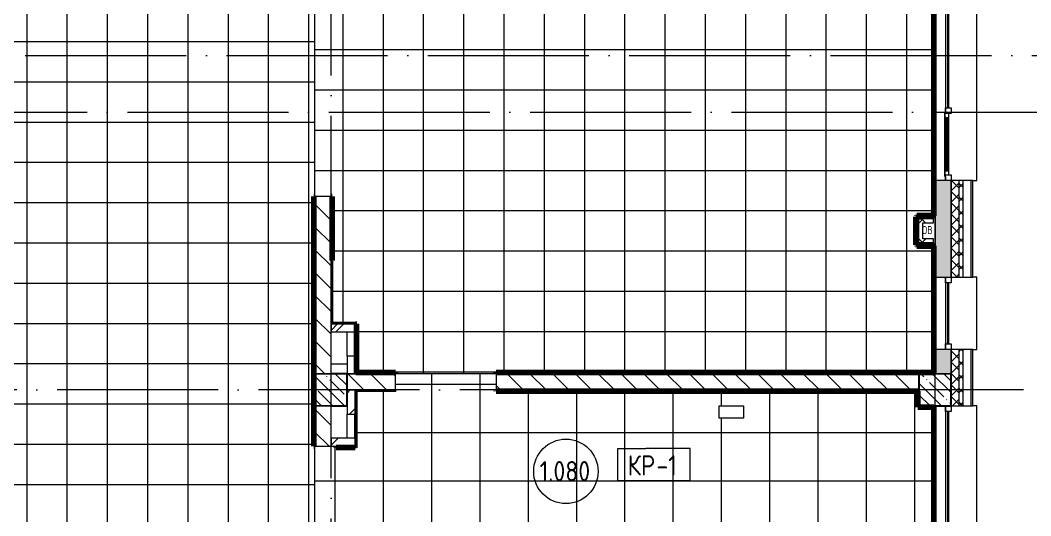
# Model space of a CAD drawing. Header units: millimetres. Extents: x -4370 to 196781, y -4577 to 61202.
# Drawn here: x 141390 to 153939, y 45961 to 52115 of the extents above; entities that cross this region are included whole.
import ezdxf

# ---------------------------------------------------------------- set-up
doc = ezdxf.new("R2010")
doc.units = ezdxf.units.MM
doc.linetypes.add('ADSK_Линия сетки', pattern=[2500, 2000, -250, 0, -250])
for name, color, linetype, lineweight in [('A-____-NOTE-TEXT', 131, 'Continuous', 9), ('A-AREA-____-IDEN', 2, 'Continuous', 20), ('A-FLOR-____-IDEN', 11, 'Continuous', 20), ('A-FLOR-____-OTLN', 192, 'Continuous', 9), ('A-FLOR-____-PATT', 8, 'Continuous', 9), ('A-GENM-____-MCUT', 13, 'Continuous', 9), ('A-GENM-____-OTLN', 13, 'Continuous', 9), ('A-GLAZ-____-MCUT', 151, 'Continuous', 9), ('A-GLAZ-____-OTLN', 151, 'Continuous', 9), ('A-WALL-____-MCUT', 113, 'Continuous', 9), ('A-WALL-____-PATT', 111, 'Continuous', 9), ('A-WALL-FNSH-MCUT', 113, 'Continuous', 9), ('I-WALL-____-OTLN', 2, 'Continuous', 9), ('S-COLS-____-MCUT', 52, 'Continuous', 9), ('S-COLS-____-OTLN', 52, 'Continuous', 9), ('S-GRID-____-OTLN', 1, 'Continuous', 9)]:
    doc.layers.add(name, color=color, linetype=linetype, lineweight=lineweight)
doc.styles.add('GOST Common_1', font='GOST_Common.ttf', dxfattribs={"width": 0.9, "height": 250})
doc.styles.add('ISOCPEUR', font='isocpeur.ttf', dxfattribs={"width": 0.8, "height": 100})
pattern_1 = [(135, (0, 0), (-141.42136, -141.42136), [])]
pattern_2 = [(45, (0, 0), (-224.5064, 224.5064), []), (45, (79.38, 0), (0, 449.0128), []), (45, (-79.38, 0), (0, 449.0128), [])]
pattern_3 = [(45, (0, 0), (-141.42136, 141.42136), []), (135, (0, 0), (-141.42136, -141.42136), [])]
pattern_4 = [(135, (0, 0), (-142.5612, -142.5612), []), (135, (142.56, 0), (-142.5612, -142.5612), [252.016, -50.403, 3.353, -47.05])]

# ---------------------------------------------------------------- blocks, each defined once
blk = doc.blocks.new('Окно_СКБ_1Ст1 - 120_Окно_СКБ_1Ст_1700_ОК19Л-29018914-О_АИ_ПП_0_000_Целиком')
at = {"layer": 'A-GLAZ-____-MCUT', "color": 90}
for p, q in [((-850, -195), (-850, -125)), ((-850, -125), (-780, -125)), ((-780, -125), (-780, -195)), ((780, -195), (780, -125)), ((780, -125), (850, -125)), ((850, -125), (850, -195)), ((-780, -195), (-850, -195)), ((850, -195), (780, -195))]:
    blk.add_line(p, q, dxfattribs=at)
at = {"layer": 'A-GLAZ-____-MCUT', "color": 10, "lineweight": 5}
for p, q in [((780, -155), (-780, -155)), ((780, -165), (-780, -165))]:
    blk.add_line(p, q, dxfattribs=at)
at = {"layer": 'A-GLAZ-____-OTLN', "color": 10, "lineweight": 5}
blk.add_line((-850, -195), (850, -195), dxfattribs=at)
blk = doc.blocks.new('WNW_Отлив1 - Отлив_металлический 2-28595994-О_АИ_ПП_0_000_Целиком')
at = {"layer": 'A-GLAZ-____-OTLN', "color": 10, "lineweight": 5}
for p, q in [((850, 320), (-850, 320)), ((-850, 320), (-850, 270)), ((850, 270), (850, 320))]:
    blk.add_line(p, q, dxfattribs=at)
blk = doc.blocks.new('Окно_СКБ_1Ст1 - 120_Окно_СКБ_1Ст_900_ОК4_EI30-35456439-О_АИ_ПП_0_000_Целиком')
at = {"layer": 'A-GLAZ-____-MCUT', "color": 90}
for p, q in [((-450, -195), (-450, -125)), ((-450, -125), (-380, -125)), ((-380, -125), (-380, -195)), ((380, -195), (380, -125)), ((380, -125), (450, -125)), ((450, -125), (450, -195)), ((-380, -195), (-450, -195)), ((450, -195), (380, -195))]:
    blk.add_line(p, q, dxfattribs=at)
at = {"layer": 'A-GLAZ-____-MCUT', "color": 10, "lineweight": 5}
for p, q in [((380, -155), (-380, -155)), ((380, -165), (-380, -165))]:
    blk.add_line(p, q, dxfattribs=at)
at = {"layer": 'A-GLAZ-____-OTLN', "color": 10, "lineweight": 5}
blk.add_line((-450, -195), (450, -195), dxfattribs=at)
blk = doc.blocks.new('WNW_Отлив1 - Отлив_металлический 2-28596055-О_АИ_ПП_0_000_Целиком')
at = {"layer": 'A-GLAZ-____-OTLN', "color": 10, "lineweight": 5}
for p, q in [((450, 320), (-450, 320)), ((-450, 320), (-450, 270)), ((450, 270), (450, 320))]:
    blk.add_line(p, q, dxfattribs=at)
blk = doc.blocks.new('Окно_СКБ_2Ст1 - Окно_СКБ_2Ст 3300_ОК2-29018964-О_АИ_ПП_0_000_Целиком')
at = {"layer": 'A-GLAZ-____-MCUT', "color": 90}
for p, q in [((-1650, -195), (-1650, -125)), ((-1650, -125), (-1580, -125)), ((-1580, -125), (-1580, -195)), ((750, -195), (750, -125)), ((750, -125), (820, -125)), ((820, -125), (820, -195)), ((1580, -195), (1580, -125)), ((1580, -125), (1650, -125)), ((1650, -125), (1650, -195)), ((-1580, -195), (-1650, -195)), ((820, -195), (750, -195)), ((820, -195), (800, -195)), ((800, -195), (800, -205)), ((800, -205), (1600, -205)), ((1600, -205), (800, -205)), ((1580, -155), (820, -155)), ((820, -155), (820, -195)), ((870, -205), (870, -155)), ((1530, -205), (1530, -155)), ((1580, -195), (1580, -155)), ((1650, -195), (1580, -195)), ((1600, -195), (1580, -195)), ((1600, -205), (1600, -195))]:
    blk.add_line(p, q, dxfattribs=at)
at = {"layer": 'A-GLAZ-____-MCUT', "color": 10, "lineweight": 5}
for p, q in [((750, -155), (-1580, -155)), ((750, -165), (-1580, -165)), ((870, -175), (1530, -175)), ((1530, -185), (870, -185))]:
    blk.add_line(p, q, dxfattribs=at)
at = {"layer": 'A-GLAZ-____-OTLN', "color": 10, "lineweight": 5}
for p, q in [((-1650, -195), (800, -195)), ((1600, -195), (1650, -195))]:
    blk.add_line(p, q, dxfattribs=at)
blk = doc.blocks.new('WNW_Отлив1 - Отлив_металлический 2-28598290-О_АИ_ПП_0_000_Целиком')
at = {"layer": 'A-GLAZ-____-OTLN', "color": 10, "lineweight": 5}
for p, q in [((1650, 320), (-1650, 320)), ((-1650, 320), (-1650, 270)), ((1650, 270), (1650, 320))]:
    blk.add_line(p, q, dxfattribs=at)
blk = doc.blocks.new('ASML_АР_Отделка Люка - ВО Отделка люков_Грунтовка 0_Шпатлевка 0_Окраска 0_0-42467640-О_АИ_ПП_0_000_Целиком')
at = {"layer": 'A-GENM-____-MCUT', "color": 130, "lineweight": 25}
for p, q in [((150, 3), (-150, 3)), ((-150, 3), (-150, 0)), ((150, 0), (150, 3)), ((-150, 0), (150, 0))]:
    blk.add_line(p, q, dxfattribs=at)
blk = doc.blocks.new('0083_СОШ675_АР_R22_rvt-1-О_АИ_ПП_0_000_Целиком')
at = {"layer": 'A-WALL-____-PATT', "lineweight": 5}
h = blk.add_hatch(dxfattribs=at)
h.set_pattern_fill('FP_1', color=10, style=0, pattern_type=2)
h.set_pattern_definition([(135, (0, 0), (-84.85281, -84.85281), []), (225, (0, 0), (84.85281, -84.85281), [])])
h.paths.add_polyline_path([(153050, -275), (153100, -275), (153100, 625), (153050, 625), (153050, -175)])
h.paths.add_polyline_path([(153100, 2325), (153100, 3025), (153050, 3025), (153050, 2325)])
h.paths.add_polyline_path([(153050, 3925), (153100, 3925), (153100, 5125), (153050, 5125), (153050, 3978)])
h.paths.add_polyline_path([(153100, 8425), (153100, 9625), (153050, 9625), (153050, 8425)])
h.paths.add_polyline_path([(153050, 11325), (153100, 11325), (153100, 12025), (153050, 12025)])
h.paths.add_polyline_path([(153100, 12925), (153100, 14125), (153050, 14125), (153050, 12925)])
h.paths.add_polyline_path([(153050, 17425), (153100, 17425), (153100, 18625), (153050, 18625), (153050, 17839)])
h.paths.add_polyline_path([(153100, 20325), (153100, 21025), (153050, 21025), (153050, 20325)])
h.paths.add_polyline_path([(153100, 21925), (153100, 23125), (153050, 23125), (153050, 21925)])
h.paths.add_polyline_path([(153100, 26425), (153100, 27625), (153050, 27625), (153050, 26425)])
h.paths.add_polyline_path([(153100, 28525), (153100, 29225), (153050, 29225), (153050, 28525)])
h.paths.add_polyline_path([(153050, 30925), (153100, 30925), (153100, 32125), (153050, 32125), (153050, 31699)])
h.paths.add_polyline_path([(153100, 35425), (153100, 36625), (153050, 36625), (153050, 35425)])
h.paths.add_polyline_path([(153050, 39925), (153100, 39925), (153100, 41125), (153050, 41125), (153050, 40939)])
h.paths.add_polyline_path([(153100, 42025), (153100, 42725), (153050, 42725), (153050, 42025)])
h.paths.add_polyline_path([(153050, 44425), (153100, 44425), (153100, 45625), (153050, 45625), (153050, 45560)])
h.paths.add_polyline_path([(153100, 47325), (153100, 48025), (153050, 48025), (153050, 47325)])
h.paths.add_polyline_path([(153050, 48925), (153100, 48925), (153100, 50125), (153050, 50125), (153050, 49025)])
h.paths.add_polyline_path([(153050, 53425), (153100, 53425), (153100, 54625), (153050, 54625), (153050, 53645)])
h.paths.add_polyline_path([(153100, 57925), (153100, 59075), (153050, 59075), (153050, 57925)])
h = blk.add_hatch(dxfattribs=at)
h.set_pattern_fill('FP_6', color=10, style=0, pattern_type=2)
h.set_pattern_definition([(45, (0, 0), (-70.71068, 70.71068), []), (135, (0, 0), (-70.71068, -70.71068), [])])
h.paths.add_polyline_path([(152950, -175), (153050, -175), (153050, 625), (152950, 625), (152950, -65)])
h.paths.add_polyline_path([(153050, 2325), (153050, 3025), (152950, 3025), (152950, 2325)])
h.paths.add_polyline_path([(152950, 3925), (153050, 3925), (153050, 5125), (152950, 5125), (152950, 3978)])
h.paths.add_polyline_path([(153050, 8425), (153050, 9625), (152950, 9625), (152950, 8425)])
h.paths.add_polyline_path([(153050, 11325), (153050, 12025), (152950, 12025), (152950, 11325)])
h.paths.add_polyline_path([(152950, 12925), (153050, 12925), (153050, 14125), (152950, 14125), (152950, 13218)])
h.paths.add_polyline_path([(152950, 17425), (153050, 17425), (153050, 18625), (152950, 18625), (152950, 17825)])
h.paths.add_polyline_path([(152950, 20325), (153050, 20325), (153050, 21025), (152950, 21025)])
h.paths.add_polyline_path([(152950, 21925), (153050, 21925), (153050, 23125), (152950, 23125), (152950, 22325)])
h.paths.add_polyline_path([(152950, 26425), (153050, 26425), (153050, 27625), (152950, 27625), (152950, 26825)])
h.paths.add_polyline_path([(152950, 28525), (153050, 28525), (153050, 29225), (152950, 29225)])
h.paths.add_polyline_path([(153050, 30925), (153050, 32125), (152950, 32125), (152950, 30925)])
h.paths.add_polyline_path([(153050, 35425), (153050, 36625), (152950, 36625), (152950, 35425)])
h.paths.add_polyline_path([(153050, 39925), (153050, 41125), (152950, 41125), (152950, 39925)])
h.paths.add_polyline_path([(152950, 42025), (153050, 42025), (153050, 42725), (152950, 42725), (152950, 42094)])
h.paths.add_polyline_path([(153050, 44425), (153050, 45625), (152950, 45625), (152950, 44425)])
h.paths.add_polyline_path([(153050, 47325), (153050, 48025), (152950, 48025), (152950, 47325)])
h.paths.add_polyline_path([(152950, 48925), (153050, 48925), (153050, 50125), (152950, 50125), (152950, 49025)])
h.paths.add_polyline_path([(153050, 53425), (153050, 54625), (152950, 54625), (152950, 53425)])
h.paths.add_polyline_path([(152950, 57925), (153050, 57925), (153050, 58975), (152950, 58975), (152950, 58265)])
h = blk.add_hatch(dxfattribs=at)
h.set_pattern_fill('FP_5', color=10, style=0, pattern_type=2)
h.set_pattern_definition([(50, (0, 0), (364.36793, -31.8783), [38.1, -419.1]), (355, (0, 0), (-70.48585, 382.1133), [30.48, -335.28]), (100.451, (30.36, -2.66), (293.885, 350.2334), [32.38, -356.18]), (46.184, (0, 101.6), (542.1585, -84.0858), [57.15, -628.65]), (96.636, (45.2, 94.6), (474.8049, 494.8554), [48.57, -534.27]), (351.184, (0, 101.6), (474.8102, 494.85), [45.72, -502.92]), (21, (50.8, 76.2), (303.22847, -204.53046), [38.1, -419.1]), (326, (50.8, 76.2), (123.6039, 368.37604), [30.48, -335.28]), (71.451, (76.07, 59.16), (426.8341, 163.8427), [32.38, -356.18]), (37.5, (0, 0), (6.17665, 169.11015), [16.764, -314.452, 16.764, -323.596, -336.55]), (37.5, (0, 0), (6.17665, 169.11015), [-671.576, 16.764, -319.786]), (7.5, (0, 0), (133.63888, 200.3615), [16.764, -177.292, 16.764, -306.832, -128.27]), (7.5, (0, 0), (133.63888, 200.3615), [-517.652, 16.764, -111.506]), (327.5, (-113.28, 0), (271.18182, -11.45836), [16.764, -110.236, 16.764, -379.476, -525.78]), (327.5, (-113.28, 0), (271.18182, -11.45836), [-523.24, 16.764, -509.016]), (317.5, (-164.08, 0), (296.2585, 50.85285), [16.764, -148.336, 16.764, -246.38, -373.38]), (317.5, (-164.08, 0), (296.2585, 50.85285), [-428.244, 16.764, -356.616])])
h.paths.add_polyline_path([(152886, -175), (152950, -175), (152950, 625), (152750, 625), (152750, -175)])
h.paths.add_polyline_path([(152950, 2325), (152950, 3025), (152750, 3025), (152750, 2325)])
h.paths.add_polyline_path([(152750, 4325), (152950, 4325), (152950, 5125), (152750, 5125), (152750, 4556)])
h.paths.add_polyline_path([(152886, 8825), (152950, 8825), (152950, 9625), (152750, 9625), (152750, 8825)])
h.paths.add_polyline_path([(152950, 11325), (152950, 12025), (152750, 12025), (152750, 11325)])
h.paths.add_polyline_path([(152950, 13325), (152950, 14125), (152750, 14125), (152750, 13325), (152886, 13325)])
h.paths.add_polyline_path([(152886, 17825), (152950, 17825), (152950, 18625), (152750, 18625), (152750, 17825)])
h.paths.add_polyline_path([(152750, 20325), (152950, 20325), (152950, 21025), (152750, 21025)])
h.paths.add_polyline_path([(152886, 22325), (152950, 22325), (152950, 23125), (152750, 23125), (152750, 22325)])
h.paths.add_polyline_path([(152886, 26825), (152950, 26825), (152950, 27625), (152750, 27625), (152750, 26825)])
h.paths.add_polyline_path([(152950, 28525), (152950, 29225), (152750, 29225), (152750, 28525)])
h.paths.add_polyline_path([(152750, 31325), (152950, 31325), (152950, 32125), (152750, 32125), (152750, 31699)])
h.paths.add_polyline_path([(152750, 35425), (152950, 35425), (152950, 35825), (152750, 35825), (152750, 35742)])
h.paths.add_polyline_path([(152750, 36225), (152950, 36225), (152950, 36625), (152750, 36625), (152750, 36319)])
h.paths.add_polyline_path([(152750, 39925), (152950, 39925), (152950, 40725), (152750, 40725), (152750, 40325)])
h.paths.add_polyline_path([(152886, 42025), (152950, 42025), (152950, 42725), (152750, 42725), (152750, 42025)])
h.paths.add_polyline_path([(152950, 44425), (152950, 45625), (152750, 45625), (152750, 44425), (152886, 44425)])
h.paths.add_polyline_path([(152750, 47725), (152950, 47725), (152950, 48025), (152750, 48025), (152750, 47870)])
h.paths.add_polyline_path([(152750, 48925), (152950, 48925), (152950, 50125), (152750, 50125), (152750, 49025)])
h.paths.add_polyline_path([(152950, 53825), (152950, 54625), (152750, 54625), (152750, 53825), (152886, 53825)])
h.paths.add_polyline_path([(152750, 57925), (152950, 57925), (152950, 58575), (152750, 58575), (152750, 58265)])
h = blk.add_hatch(dxfattribs=at)
h.set_pattern_fill('FP_4', color=10, style=0, pattern_type=2)
h.set_pattern_definition(pattern_1)
h.paths.add_polyline_path([(145050, 45400), (145250, 45400), (145250, 45575), (145050, 45575), (145050, 45560)])
h.paths.add_polyline_path([(145250, 46825), (145250, 47325), (145050, 47325), (145050, 46825)])
h.paths.add_polyline_path([(145250, 47725), (145250, 49925), (145050, 49925), (145050, 47725)])
h.paths.add_polyline_path([(145250, 52425), (145250, 53425), (145050, 53425), (145050, 52425)])
h = blk.add_hatch(dxfattribs=at)
h.set_pattern_fill('FP_56', color=252, style=0, pattern_type=2)
h.set_pattern_definition(pattern_3)
h.paths.add_polyline_path([(152600, 49400), (152600, 49650), (152550, 49650), (152550, 49400), (152576, 49400)])
h = blk.add_hatch(dxfattribs=at)
h.set_pattern_fill('FP_56', color=252, style=0, pattern_type=2)
h.set_pattern_definition(pattern_3)
h.paths.add_polyline_path([(152730, 49600), (152730, 49650), (152600, 49650), (152600, 49600)])
h = blk.add_hatch(dxfattribs=at)
h.set_pattern_fill('FP_56', color=252, style=0, pattern_type=2)
h.set_pattern_definition(pattern_3)
h.paths.add_polyline_path([(152576, 49350), (152730, 49350), (152730, 49400), (152550, 49400), (152550, 49350)])
h = blk.add_hatch(dxfattribs=at)
h.set_pattern_fill('FP_8', color=10, style=0, pattern_type=2)
h.set_pattern_definition(pattern_2)
h.paths.add_polyline_path([(145450, 48245), (145450, 48345), (145250, 48345), (145250, 48245)])
h = blk.add_hatch(dxfattribs=at)
h.set_pattern_fill('FP_8', color=10, style=0, pattern_type=2)
h.set_pattern_definition(pattern_2)
h.paths.add_polyline_path([(145550, 47725), (145550, 47945), (145450, 47945), (145450, 47725)])
h.paths.add_polyline_path([(145550, 48245), (145550, 48345), (145450, 48345), (145450, 48245), (145547, 48245)])
h = blk.add_hatch(dxfattribs=at)
h.set_pattern_fill('FP_4', color=10, style=0, pattern_type=2)
h.set_pattern_definition(pattern_1)
h.paths.add_polyline_path([(152550, 47525), (152550, 47725), (147300, 47725), (147300, 47525), (152265, 47525)])
h.paths.add_polyline_path([(146050, 47525), (146050, 47725), (145450, 47725), (145450, 47525)])
h = blk.add_hatch(dxfattribs=at)
h.set_pattern_fill('FP_8', color=10, style=0, pattern_type=2)
h.set_pattern_definition(pattern_2)
h.paths.add_polyline_path([(145547, 47225), (145550, 47225), (145550, 47525), (145450, 47525), (145450, 47225)])
h = blk.add_hatch(dxfattribs=at)
h.set_pattern_fill('FP_8', color=10, style=0, pattern_type=2)
h.set_pattern_definition(pattern_2)
h.paths.add_polyline_path([(145547, 46825), (145550, 46825), (145550, 46925), (145250, 46925), (145250, 46825), (145435, 46825)])
at = {"layer": 'S-COLS-____-OTLN', "lineweight": 5}
h = blk.add_hatch(dxfattribs=at)
h.set_pattern_fill('FP_3', color=256, style=0, pattern_type=2)
h.set_pattern_definition(pattern_4)
h.paths.add_polyline_path([(145050, 47325), (145450, 47325), (145450, 47725), (145050, 47725)])
h = blk.add_hatch(dxfattribs=at)
h.set_pattern_fill('FP_3', color=256, style=0, pattern_type=2)
h.set_pattern_definition(pattern_4)
h.paths.add_polyline_path([(152576, 47325), (152950, 47325), (152950, 47725), (152550, 47725), (152550, 47325)])
at = {"layer": 'A-FLOR-____-OTLN', "color": 90}
blk.add_line((145450, 47845), (145250, 47845), dxfattribs=at)
at = {"layer": 'A-WALL-____-MCUT', "color": 50, "lineweight": 13}
for p, q in [((152750, 50125), (152750, 48925)), ((152950, 50125), (152750, 50125)), ((152950, 48925), (152950, 50125)), ((152950, 50125), (152950, 48925)), ((153100, 50125), (153050, 50125)), ((153050, 48925), (153050, 50125)), ((153100, 48925), (153100, 50125)), ((145250, 49925), (145050, 49925)), ((145050, 49925), (145050, 47725)), ((145250, 47725), (145250, 49925)), ((152550, 49400), (152550, 49650)), ((152550, 49650), (152600, 49650)), ((152730, 49650), (152600, 49650)), ((152600, 49400), (152600, 49600)), ((152600, 49600), (152730, 49600)), ((152730, 49600), (152730, 49650)), ((152550, 49350), (152550, 49400)), ((152730, 49350), (152550, 49350)), ((152730, 49400), (152600, 49400)), ((152730, 49350), (152730, 49400)), ((152750, 48925), (152950, 48925)), ((153050, 48925), (153100, 48925)), ((145450, 48345), (145250, 48345)), ((145250, 48345), (145250, 48245)), ((145550, 48345), (145450, 48345)), ((145550, 48245), (145550, 48345)), ((145250, 48245), (145450, 48245)), ((145450, 48245), (145547, 48245)), ((145450, 47945), (145450, 47725)), ((145547, 47945), (145450, 47945)), ((145550, 47725), (145550, 47945)), ((152750, 48025), (152750, 47725)), ((152950, 48025), (152750, 48025)), ((152950, 47725), (152950, 48025)), ((152950, 48025), (152950, 47725)), ((153100, 48025), (153050, 48025)), ((153050, 47325), (153050, 48025)), ((153100, 47325), (153100, 48025)), ((146050, 47725), (145450, 47725)), ((145450, 47725), (145450, 47525)), ((145450, 47725), (145550, 47725)), ((146050, 47525), (146050, 47725)), ((152550, 47725), (147300, 47725)), ((147300, 47725), (147300, 47525)), ((152550, 47525), (152550, 47725)), ((145450, 47525), (146050, 47525)), ((145450, 47525), (145450, 47225)), ((145550, 47525), (145450, 47525)), ((145550, 47225), (145550, 47525)), ((147300, 47525), (152550, 47525)), ((145050, 47325), (145050, 46825)), ((145250, 46825), (145250, 47325)), ((153050, 47325), (153100, 47325)), ((145450, 47225), (145547, 47225)), ((145050, 46825), (145250, 46825)), ((145547, 46925), (145250, 46925)), ((145250, 46925), (145250, 46825)), ((145250, 46825), (145550, 46825)), ((145550, 46825), (145550, 46925))]:
    blk.add_line(p, q, dxfattribs=at)
at = {"layer": 'A-WALL-____-MCUT', "color": 90}
for p, q in [((153050, 50125), (152950, 50125)), ((153200, 50125), (153100, 50125)), ((152950, 48925), (153050, 48925)), ((153100, 48925), (153200, 48925)), ((153050, 48025), (152950, 48025)), ((153200, 48025), (153100, 48025)), ((152950, 47725), (152950, 47325)), ((152950, 47325), (153050, 47325)), ((153100, 47325), (153200, 47325))]:
    blk.add_line(p, q, dxfattribs=at)
at = {"layer": 'A-WALL-____-MCUT', "color": 10, "lineweight": 5}
for p, q in [((153200, 48925), (153200, 50125)), ((152537, 49400), (152537, 49663)), ((152537, 49663), (152550, 49663)), ((152550, 49663), (152600, 49663)), ((152730, 49663), (152600, 49663)), ((152537, 49350), (152537, 49400)), ((152537, 49338), (152537, 49350)), ((152730, 49338), (152537, 49338)), ((153200, 47325), (153200, 48025)), ((145050, 47725), (145250, 47725)), ((152750, 47725), (152950, 47725)), ((145250, 47325), (145050, 47325))]:
    blk.add_line(p, q, dxfattribs=at)
at = {"layer": 'A-WALL-FNSH-MCUT', "color": 90}
for p, q in [((153220, 50125), (153200, 50125)), ((153220, 48925), (153220, 50125)), ((152525, 49675), (152525, 49400)), ((152537, 49675), (152525, 49675)), ((152550, 49675), (152537, 49675)), ((152600, 49675), (152550, 49675)), ((152730, 49675), (152600, 49675)), ((152730, 49663), (152730, 49675)), ((152730, 49650), (152730, 49663)), ((152525, 49400), (152525, 49350)), ((152525, 49350), (152525, 49338)), ((152525, 49338), (152525, 49325)), ((152525, 49325), (152730, 49325)), ((152730, 49338), (152730, 49350)), ((152730, 49325), (152730, 49338)), ((153200, 48925), (153220, 48925)), ((153220, 48025), (153200, 48025)), ((153220, 47325), (153220, 48025)), ((153200, 47325), (153220, 47325))]:
    blk.add_line(p, q, dxfattribs=at)
at = {"layer": 'I-WALL-____-OTLN', "color": 90}
for p, q in [((152750, 50125), (152750, 53425)), ((152750, 48025), (152750, 48925)), ((145450, 47945), (145450, 48245)), ((152750, 45625), (152750, 47325)), ((145450, 46925), (145450, 47225))]:
    blk.add_line(p, q, dxfattribs=at)
at = {"layer": 'S-COLS-____-MCUT', "color": 130, "lineweight": 25}
for p, q in [((145050, 47725), (145050, 47325)), ((145450, 47725), (145250, 47725)), ((145450, 47325), (145450, 47725)), ((152750, 47725), (152550, 47725)), ((152550, 47725), (152550, 47325)), ((152950, 47325), (152950, 47725)), ((145250, 47325), (145450, 47325)), ((152550, 47325), (152950, 47325))]:
    blk.add_line(p, q, dxfattribs=at)
at = {"layer": 'S-COLS-____-OTLN', "color": 90}
for p, q in [((145250, 47725), (145050, 47725)), ((152950, 47725), (152750, 47725)), ((145050, 47325), (145250, 47325))]:
    blk.add_line(p, q, dxfattribs=at)
at = {"layer": 'A-GENM-____-OTLN', "color": 90, "lineweight": 9, "rotation": 270}
for p in [(145547, 48095), (145547, 47075)]:
    blk.add_blockref('ASML_АР_Отделка Люка - ВО Отделка люков_Грунтовка 0_Шпатлевка 0_Окраска 0_0-42467640-О_АИ_ПП_0_000_Целиком', p, dxfattribs=at)
at = {"layer": 'A-GLAZ-____-OTLN', "color": 90, "lineweight": 9, "rotation": 269.9999999999999}
for name, p in [('Окно_СКБ_2Ст1 - Окно_СКБ_2Ст 3300_ОК2-29018964-О_АИ_ПП_0_000_Целиком', (153075, 51775)), ('WNW_Отлив1 - Отлив_металлический 2-28598290-О_АИ_ПП_0_000_Целиком', (152950, 51775)), ('Окно_СКБ_1Ст1 - 120_Окно_СКБ_1Ст_900_ОК4_EI30-35456439-О_АИ_ПП_0_000_Целиком', (153075, 48475)), ('WNW_Отлив1 - Отлив_металлический 2-28596055-О_АИ_ПП_0_000_Целиком', (152950, 48475)), ('Окно_СКБ_1Ст1 - 120_Окно_СКБ_1Ст_1700_ОК19Л-29018914-О_АИ_ПП_0_000_Целиком', (153075, 46475)), ('WNW_Отлив1 - Отлив_металлический 2-28595994-О_АИ_ПП_0_000_Целиком', (152950, 46475))]:
    blk.add_blockref(name, p, dxfattribs=at)
at = {"layer": 'A-____-NOTE-TEXT', "insert": (152590, 49559), "char_height": 100, "width": 160.34, "attachment_point": 1, "style": 'ISOCPEUR'}
blk.add_mtext('ОВ', dxfattribs=at)
blk = doc.blocks.new('BSC_Колонна _Прямоугольная - ПР-1_Профиль торцевой для плитки-V82-О_АИ_ПП_0_000_Целиком')
at = {"layer": 'S-COLS-____-MCUT'}
for p, q in [((0, 5), (-5, 5)), ((-5, 5), (-5, -5)), ((-5, -5), (5, -5)), ((5, -5), (5, 0))]:
    blk.add_line(p, q, dxfattribs=at)
blk = doc.blocks.new('BSC_Колонна _Прямоугольная - ПР-1_Профиль торцевой для плитки-V83-О_АИ_ПП_0_000_Целиком')
at = {"layer": 'S-COLS-____-MCUT'}
for p, q in [((5, 5), (-5, 5)), ((-5, 5), (-5, 0)), ((5, -5), (5, 5)), ((0, -5), (5, -5))]:
    blk.add_line(p, q, dxfattribs=at)
blk = doc.blocks.new('BSC_Колонна _Прямоугольная - ПР-1_Профиль торцевой для плитки-V84-О_АИ_ПП_0_000_Целиком')
at = {"layer": 'S-COLS-____-MCUT'}
for p, q in [((5, 5), (0, 5)), ((5, -5), (5, 5)), ((-5, 0), (-5, -5)), ((-5, -5), (5, -5))]:
    blk.add_line(p, q, dxfattribs=at)
blk = doc.blocks.new('BSC_Колонна _Прямоугольная - ПР-1_Профиль торцевой для плитки-V85-О_АИ_ПП_0_000_Целиком')
at = {"layer": 'S-COLS-____-MCUT'}
for p, q in [((5, 5), (-5, 5)), ((-5, 5), (-5, -5)), ((5, 0), (5, 5)), ((-5, -5), (0, -5))]:
    blk.add_line(p, q, dxfattribs=at)
blk = doc.blocks.new('ADSK_Марка_Перекрытие - Типоразмер_ADSK_Марка-158127-О_АИ_ПП_0_000_Целиком')
at = {"layer": 'A-FLOR-____-IDEN'}
for p, q in [((-4.5, 4), (-1, 4)), ((-4.5, 0), (-4.5, 4)), ((4.5, 4), (-1, 4)), ((4.5, 0), (4.5, 4)), ((4.5, 0), (-4.5, 0)), ((-4.5, 0), (4, 0))]:
    blk.add_line(p, q, dxfattribs=at)
blk = doc.blocks.new('ADSK_Марка_Помещение_ОдноЗначение - Номер-159740-О_АИ_ПП_0_000_Целиком')
at = {"layer": 'A-AREA-____-IDEN'}
blk.add_circle((0, 0), 4, dxfattribs=at)

msp = doc.modelspace()

# ---------------------------------------------------------------- hatches: boundary and pattern name
at = {"layer": 'A-FLOR-____-PATT'}
h = msp.add_hatch(dxfattribs=at)
h.set_pattern_fill('FP_151', color=256, style=0, pattern_type=2)
h.set_pattern_definition([(270, (133975, 56850), (500, 3e-14), []), (0, (133975, 56850), (0, 500), [])])
h.paths.add_polyline_path([(144813.799338, 41125), (145034.978078, 41125), (145034.978078, 45574.999414), (145049.978078, 45574.999414), (145049.978078, 46824.999414), (145034.978078, 46824.999414), (145034.978078, 49924.999414), (145049.978078, 49924.999414), (145049.978078, 52424.999414), (145034.978078, 52424.999414), (145034.978078, 58387.499731), (144664.964403, 58387.499731), (144664.964403, 58392.499731), (144654.964403, 58392.499731), (144654.964403, 58399.499145), (144649.964403, 58399.499145), (144649.964403, 58760.000586), (140872.293949, 58760.000586), (140872.293949, 58402.499731), (140867.293949, 58402.499145), (140867.270008, 58392.499731), (140857.293949, 58392.499731), (140856.354501, 58387.499731), (140463.978078, 58387.499731), (140463.978078, 51875.000586), (140448.978078, 51875.000586), (140448.978078, 51883.246546), (140248.978078, 51883.246546), (140250, 50245.000586), (140450, 50244.535268), (140450, 50235.000586), (140463.978078, 50235.000586), (140463.978078, 48485.5), (140458.978078, 48484.770809), (140458.978078, 48475.5), (140448.978078, 48475.5), (140447.907499, 48470.5), (138980, 48470.5), (138980, 48485.5), (138310, 48485.5), (138310, 48470.5), (137800, 48470.5), (137800, 48485.5), (137130, 48485.5), (137130, 48470.5), (136714.978078, 48470.5), (136714.978078, 48009.999414), (136700, 48009.999414), (136700, 45809.999414), (136714.978078, 45809.999414), (136714.978078, 45515.000586), (137184.877511, 45515.000586), (137184.877511, 45510.000586), (137194.877511, 45510.000586), (137194.877511, 45500.000586), (137199.877511, 45500.000586), (137199.877511, 45344.968424), (140450, 45344.968424), (140450, 45334.96901), (140460, 45334.96901), (140460, 45324.96901), (140465, 45324.876559), (140465, 41125), (143571.901308, 41125)])
h.paths.add_polyline_path([(144652.026724, 58760.000586), (144654.964403, 58760.000586), (144654.964403, 58765.000586), (144652.026724, 58765.000586)])
h = msp.add_hatch(dxfattribs=at)
h.set_pattern_fill('FP_226', color=256, style=0, pattern_type=2)
h.set_pattern_definition([(0, (148900, 53250), (0, 500), []), (90, (148900, 53250), (-500, 3e-14), [])])
h.paths.add_polyline_path([(146050.006796, 47725), (147299.978078, 47725), (147299.978078, 47740.000586), (152734.978078, 47740.000586), (152734.978078, 49310.316132), (152525, 49310.316132), (152525, 49315.316132), (152515, 49315.316132), (152515, 49325.316132), (152510, 49325.316132), (152510, 49675.316132), (152515, 49675.316132), (152515, 49685.316132), (152525, 49685.316132), (152525, 49690.316132), (152734.978078, 49690.316132), (152734.978078, 53410.000586), (152542.978078, 53410.000586), (152542.978078, 53415.000586), (152532.978078, 53415.000586), (152532.978078, 53425.000291), (152527.978078, 53425.000377), (152527.978078, 54201.11992), (152532.978078, 54201.11992), (152532.978078, 54211.11992), (152545, 54211.11992), (152545, 54216.11992), (152734.978078, 54216.11992), (152734.978078, 58560.000586), (152545, 58560.000586), (152545, 58565.000586), (152539.978078, 58565.000586), (152539.978078, 58575.000586), (152534.978078, 58575.436238), (152534.978078, 58760.000586), (145677.968814, 58760.000586), (145677.968814, 58460.000586), (145265, 58460.000586), (145265, 55530.000586), (145579.978078, 55530.000586), (145580.258469, 55525.000586), (145589.978078, 55525.000586), (145589.978078, 55515.000586), (145594.978078, 55515.000586), (145594.978078, 55070), (145605, 55070), (145605, 54020), (145594.978078, 54020), (145594.978078, 53425.11992), (145589.978078, 53425.11992), (145589.978078, 53415.11992), (145579.978078, 53415.11992), (145579.978078, 53410.11992), (145264.978078, 53410.11992), (145264.978078, 52424.999414), (145049.978078, 52424.999414), (145049.978078, 49924.999414), (145264.978078, 49924.500048), (145264.978078, 49125), (145269.978078, 49125), (145269.978078, 48365), (145560, 48365), (145560, 48360), (145565, 48360), (145565, 48350), (145560, 48350), (145560, 48345), (145565, 48344.999414), (145565, 47740.000586), (146049.978078, 47740.000586), (146049.978078, 47725.000586)])
h.paths.add_polyline_path([(152729.978078, 49325.316132), (152749.978078, 49325.316132), (152749.978078, 49675.316132), (152729.978078, 49675.316132), (152729.978078, 49600.315546), (152600, 49600.315546), (152600, 49400.315546), (152729.978078, 49400.315546), (152729.978078, 49337.815546)])
h.paths.add_polyline_path([(152542.978078, 53425.000586), (152549.978078, 53425.000586), (152549.978078, 53825), (152542.978078, 53825), (152542.978078, 53644.78114)])
h.paths.add_polyline_path([(145462.968814, 58600.625109), (145562.968814, 58600.625109), (145562.968814, 58700.625109), (145462.968814, 58700.625109)])
h = msp.add_hatch(dxfattribs=at)
h.set_pattern_fill('FP_225', color=256, style=0, pattern_type=2)
h.set_pattern_definition([(90, (148900, 46395), (-600, 4e-14), []), (180, (148900, 46395), (-7e-14, -600), [])])
h.paths.add_polyline_path([(146055.697368, 45080), (147310, 45080), (147310, 45455), (150580, 45455), (150580, 45080), (150730.379859, 45080), (150730.379859, 45215.001051), (151030.379859, 45215.001051), (151030.379859, 45080), (152509.97925, 45080), (152509.97925, 45441), (152514.97925, 45441), (152514.97925, 45451), (152524.97925, 45451), (152525.178468, 45456), (152734.978078, 45456), (152734.978078, 47310), (152535, 47310), (152535, 47510.000586), (147299.978078, 47510.000586), (147299.659238, 47725), (146049.978078, 47725), (146050, 47520.000586), (146055, 47520.000586), (146055, 47510.000586), (146050, 47510.000586), (146049.978078, 47505.000586), (145570, 47505.000586), (145570, 46815.000586), (145565, 46815.000586), (145565, 46810.000586), (145555, 46810.000586), (145555, 46815.000586), (145550, 46815.000586), (145550, 46810.000586), (145314.978078, 46810.000586), (145314.978078, 46825), (145049.978078, 46824.999414), (145049.978078, 45574.999414), (145264.978078, 45574.999414), (145264.978078, 45400), (145660, 45400), (145660, 45390), (145689.978078, 45390), (145689.978078, 45385), (145699.978078, 45385), (145699.978078, 45375), (145704.978078, 45375), (145704.978078, 45080)])
h.paths.add_polyline_path([(147385, 45080), (150505, 45080), (150505, 45380), (147385, 45380), (147385, 45115.443024)])
h.paths.add_polyline_path([(150370.633783, 47175.000586), (150070.633783, 47175.000586), (150070.633783, 47325.000586), (150370.633783, 47325.000586)])
at = {"layer": 'A-WALL-____-PATT'}
h = msp.add_hatch(color=7, dxfattribs=at)
h.paths.add_polyline_path([(145049.978078, 40922.499731), (145049.978078, 45574.999414), (145039.978078, 45574.999414), (145039.978078, 40922.499731)])
h.paths.add_polyline_path([(145039.978078, 46824.999414), (145049.978078, 46824.999414), (145049.978078, 49924.999414), (145039.978078, 49924.999414), (145039.978078, 47869.581491)])
h.paths.add_polyline_path([(145039.978078, 52424.999414), (145049.978078, 52424.999414), (145049.978078, 58402.499731), (145039.978078, 58402.499731), (145039.978078, 52489.74121)])
h = msp.add_hatch(color=7, dxfattribs=at)
h.paths.add_polyline_path([(145249.978078, 48345), (145259.978078, 48345), (145259.978078, 49120), (145254.978078, 49120), (145255.041771, 49130), (145259.978078, 49130), (145259.978078, 49924.999414), (145249.978078, 49924.999414), (145249.978078, 48355)])
h.paths.add_polyline_path([(145259.978078, 52424.999414), (145259.978078, 53415.11992), (145249.978078, 53415.11992), (145249.978078, 52424.999414)])
for points in [[(152749.978078, 49685.316132), (152749.978078, 50124.999414), (152739.978078, 50124.999414), (152739.978078, 49685.316132)], [(152515, 49325.316132), (152525, 49325.316132), (152525, 49685.316132), (152515, 49685.316132), (152515, 49602.141386)], [(152525, 49675.316132), (152749.978078, 49675.316132), (152749.978078, 49685.316132), (152525, 49685.316132)], [(152739.978078, 49315.316132), (152739.978078, 49325.316132), (152515, 49325.316132), (152515, 49315.316132), (152575.675669, 49315.316132)], [(145259.978078, 48345), (145560, 48345), (145560, 48350), (145555, 48350), (145555, 48355), (145259.978078, 48355)], [(145550, 47735.000586), (145560, 47735.000586), (145560, 48345), (145550, 48345), (145550, 47869.581491)], [(145555, 46815.000586), (145555, 46820.000586), (145560, 46820.000586), (145560, 47515.000586), (145550, 47515.000586), (145550, 46815.000586)], [(152550, 47325), (152550, 47525.000586), (152540, 47525.000586), (152540, 47325)], [(152739.978078, 47315), (152739.978078, 47325), (152540, 47325), (152540, 47315), (152575.675669, 47315)], [(145550, 46815.000586), (145550, 46825.000586), (145314.978078, 46825.000586), (145314.978078, 46815.000586), (145434.757448, 46815.000586)]]:
    msp.add_hatch(color=7, dxfattribs=at).paths.add_polyline_path(points)
h = msp.add_hatch(color=7, dxfattribs=at)
h.paths.add_polyline_path([(152749.978078, 47735.000586), (152749.978078, 48024.999414), (152739.978078, 48024.999414), (152739.978078, 47735.000586)])
h.paths.add_polyline_path([(152749.978078, 48924.999414), (152749.978078, 49325.316132), (152739.978078, 49325.316132), (152739.978078, 48924.999414)])
h = msp.add_hatch(color=7, dxfattribs=at)
h.paths.add_polyline_path([(152265.187519, 47725.000586), (152749.978078, 47725.000586), (152749.978078, 47735.000586), (147299.978078, 47735.000586), (147299.978078, 47725.000586), (151023.289489, 47725.000586)])
h.paths.add_polyline_path([(146049.978078, 47725.000586), (146049.978078, 47735.000586), (145550, 47735.000586), (145550, 47725.000586)])
h = msp.add_hatch(color=7, dxfattribs=at)
h.paths.add_polyline_path([(152540, 47515.000586), (152540, 47525.000586), (147299.978078, 47525.000586), (147299.978078, 47515.000586), (152265.187519, 47515.000586)])
h.paths.add_polyline_path([(145550, 47515.000586), (146045, 47515.000586), (146045, 47520.000586), (146049.978078, 47520.000586), (146049.978078, 47525.000586), (145550, 47525.000586)])

# ---------------------------------------------------------------- linework, layer by layer
at = {"layer": 'A-FLOR-____-OTLN'}
for p, q in [((145049.978078, 49924.999414), (145049.978078, 52424.999414)), ((147299.978078, 47725), (146049.978078, 47725)), ((150070.633783, 47175.000586), (150070.633783, 47325.000586)), ((150070.633783, 47325.000586), (150370.633783, 47325.000586)), ((150370.633783, 47325.000586), (150370.633783, 47175.000586)), ((150370.633783, 47175.000586), (150070.633783, 47175.000586)), ((145049.978078, 45574.999414), (145049.978078, 46824.999414))]:
    msp.add_line(p, q, dxfattribs=at)
at = {"layer": 'A-WALL-____-MCUT', "color": 7}
for p, q in [((152749.978078, 50124.999414), (152739.978078, 50124.999414)), ((152739.978078, 50124.999414), (152739.978078, 49685.316132)), ((152749.978078, 49675.316132), (152749.978078, 50124.999414)), ((145039.978078, 49924.999414), (145039.978078, 46824.999414)), ((145049.978078, 49924.999414), (145039.978078, 49924.999414)), ((145049.978078, 46824.999414), (145049.978078, 49924.999414)), ((145249.978078, 49924.999414), (145249.978078, 48345)), ((145259.978078, 49924.999414), (145249.978078, 49924.999414)), ((145259.978078, 49130), (145259.978078, 49924.999414)), ((152515, 49685.316132), (152515, 49315.316132)), ((152739.978078, 49685.316132), (152515, 49685.316132)), ((152525, 49325.316132), (152525, 49675.316132)), ((152525, 49675.316132), (152749.978078, 49675.316132)), ((152749.978078, 49325.316132), (152525, 49325.316132)), ((152749.978078, 48924.999414), (152749.978078, 49325.316132)), ((152515, 49315.316132), (152739.978078, 49315.316132)), ((152739.978078, 49315.316132), (152739.978078, 48924.999414)), ((152739.978078, 48924.999414), (152749.978078, 48924.999414)), ((145249.978078, 48345), (145550, 48345)), ((145550, 48345), (145550, 48244.999414)), ((145560, 47735.000586), (145560, 48350)), ((145550, 47944.999414), (145550, 47725.000586)), ((152749.978078, 48024.999414), (152739.978078, 48024.999414)), ((152739.978078, 48024.999414), (152739.978078, 47735.000586)), ((152749.978078, 47725.000586), (152749.978078, 48024.999414)), ((145550, 47725.000586), (146049.978078, 47725.000586)), ((146049.978078, 47735.000586), (145560, 47735.000586)), ((146049.978078, 47725.000586), (146049.978078, 47735.000586)), ((152739.978078, 47735.000586), (147299.978078, 47735.000586)), ((147299.978078, 47735.000586), (147299.978078, 47725.000586)), ((147299.978078, 47725.000586), (152749.978078, 47725.000586)), ((146049.978078, 47525.000586), (145550, 47525.000586)), ((145550, 47525.000586), (145550, 47225)), ((146049.978078, 47520.000586), (146049.978078, 47525.000586)), ((152550, 47525.000586), (147299.978078, 47525.000586)), ((147299.978078, 47525.000586), (147299.978078, 47515.000586)), ((147299.978078, 47515.000586), (152540, 47515.000586)), ((152540, 47515.000586), (152540, 47315)), ((152550, 47325), (152550, 47525.000586)), ((152540, 47315), (152739.978078, 47315)), ((152739.978078, 47325), (152550, 47325)), ((152739.978078, 47315), (152739.978078, 47325)), ((145039.978078, 46824.999414), (145049.978078, 46824.999414)), ((145550, 46825.000586), (145314.978078, 46825.000586)), ((145314.978078, 46825.000586), (145314.978078, 46815.000586)), ((145314.978078, 46815.000586), (145555, 46815.000586)), ((145550, 46925), (145550, 46825.000586))]:
    msp.add_line(p, q, dxfattribs=at)
at = {"layer": 'I-WALL-____-OTLN', "color": 5, "lineweight": 90}
for p, q in [((152734.978078, 49685.316132), (152734.978078, 53410.000586)), ((145034.978078, 46824.999414), (145034.978078, 49924.999414)), ((145039.978078, 49924.999414), (145034.978078, 49924.999414)), ((145264.978078, 49924.999414), (145259.978078, 49924.999414)), ((145264.978078, 49924.999414), (145264.978078, 49130)), ((152510, 49325.316132), (152510, 49675.316132)), ((152515, 49675.316132), (152510, 49675.316132)), ((152525, 49690.316132), (152739.978078, 49690.316132)), ((152525, 49690.316132), (152525, 49685.316132)), ((152510, 49325.316132), (152515, 49325.316132)), ((152525, 49315.316132), (152525, 49310.316132)), ((152740.106179, 49310.316132), (152525, 49310.316132)), ((152734.978078, 47734.991395), (152734.978078, 49315.316132)), ((145565, 48345), (145560, 48345)), ((145565, 48345), (145565, 47734.898541)), ((145560, 47740.000586), (146049.978078, 47740.000586)), ((146049.978078, 47735.000586), (146049.978078, 47740.000586)), ((147299.978078, 47740.000586), (152739.978078, 47740.000586)), ((147299.978078, 47740.000586), (147299.978078, 47735.000586)), ((145034.978078, 46824.999414), (145039.978078, 46824.999414))]:
    msp.add_line(p, q, dxfattribs=at)
at = {"layer": 'I-WALL-____-OTLN'}
for p, q in [((152739.978078, 50124.999414), (152739.978078, 53415.000586)), ((152749.978078, 53425), (152749.978078, 50124.999414)), ((145259.978078, 48355), (145259.978078, 49125)), ((145259.978078, 49125), (145269.978078, 49125)), ((145269.978078, 49125), (145269.978078, 48365)), ((152739.978078, 48024.999414), (152739.978078, 48924.999414)), ((152749.978078, 48924.999414), (152749.978078, 48024.999414)), ((145560, 48355), (145259.978078, 48355)), ((145269.978078, 48365), (145560, 48365)), ((145560, 48365), (145560, 48355)), ((145560, 46815.000586), (145560, 47515.000586)), ((145560, 47515.000586), (146050, 47515.000586)), ((145570, 47505.000586), (145570, 46815.000586)), ((146050, 47505.000586), (145570, 47505.000586)), ((146050, 47515.000586), (146050, 47505.000586)), ((152739.978078, 45625), (152739.978078, 47315)), ((152749.978078, 47325), (152749.978078, 45625)), ((145570, 46815.000586), (145560, 46815.000586))]:
    msp.add_line(p, q, dxfattribs=at)
at = {"layer": 'I-WALL-____-OTLN', "color": 20, "lineweight": 90}
for p, q in [((147299.978078, 47510.000586), (147299.978078, 47515.000586)), ((152535, 47510.000586), (147299.978078, 47510.000586)), ((152535, 47310), (152535, 47510.000586)), ((152734.978078, 47310), (152535, 47310)), ((152734.978078, 45451), (152734.978078, 47310)), ((145314.978078, 46815.000586), (145314.978078, 46810.000586)), ((145550, 46810.000586), (145314.978078, 46810.000586)), ((145550, 46810.000586), (145550, 46815.000586))]:
    msp.add_line(p, q, dxfattribs=at)
at = {"layer": 'S-GRID-____-OTLN', "linetype": 'ADSK_Линия сетки'}
for p, q in [((145250.001, -3572.657751), (145250.001, 61202.00513)), ((152750.001, -3572.657751), (152750.001, 61202.00513)), ((-3553.763124, 51675.000586), (156348.554077, 51675.000586)), ((-2283.763124, 50975.000586), (155078.554077, 50975.000586)), ((156348.554077, 47525.060253), (99320, 47525.060253))]:
    msp.add_line(p, q, dxfattribs=at)

# ---------------------------------------------------------------- block references
at = {"lineweight": 5}
msp.add_blockref('0083_СОШ675_АР_R22_rvt-1-О_АИ_ПП_0_000_Целиком', (0, 0), dxfattribs=at)
at = {"layer": 'A-AREA-____-IDEN', "xscale": 99.99999999999993, "yscale": 99.99999999999993, "zscale": 99.99999999999993}
msp.add_blockref('ADSK_Марка_Помещение_ОдноЗначение - Номер-159740-О_АИ_ПП_0_000_Целиком', (148166.370161, 46512.898151), dxfattribs=at)
at = {"layer": 'A-FLOR-____-IDEN', "xscale": 99.99999999999993, "yscale": 99.99999999999993, "zscale": 99.99999999999993}
msp.add_blockref('ADSK_Марка_Перекрытие - Типоразмер_ADSK_Марка-158127-О_АИ_ПП_0_000_Целиком', (149259.989039, 46394.999707), dxfattribs=at)
at = {"layer": 'S-COLS-____-OTLN'}
for name, p in [('BSC_Колонна _Прямоугольная - ПР-1_Профиль торцевой для плитки-V85-О_АИ_ПП_0_000_Целиком', (145259.978078, 49125)), ('BSC_Колонна _Прямоугольная - ПР-1_Профиль торцевой для плитки-V84-О_АИ_ПП_0_000_Целиком', (145560, 48355)), ('BSC_Колонна _Прямоугольная - ПР-1_Профиль торцевой для плитки-V83-О_АИ_ПП_0_000_Целиком', (146050, 47515.000586)), ('BSC_Колонна _Прямоугольная - ПР-1_Профиль торцевой для плитки-V82-О_АИ_ПП_0_000_Целиком', (145560, 46815.000586))]:
    msp.add_blockref(name, p, dxfattribs=at)

# ---------------------------------------------------------------- texts
at = {"layer": 'A-AREA-____-IDEN', "lineweight": 9, "insert": (147841.012904, 46640.623223), "char_height": 250, "width": 800.8858125, "attachment_point": 1, "style": 'GOST Common_1'}
msp.add_mtext('1.080', dxfattribs=at)
at = {"layer": 'A-FLOR-____-IDEN', "lineweight": 9, "char_height": 250, "attachment_point": 1, "style": 'GOST Common_1'}
for s, insert, width in [('КР', (148933.908194, 46712.837281), 432.91125), ('-1', (149291.095694, 46712.837281), 331.898625)]:
    msp.add_mtext(s, dxfattribs=dict(at, insert=insert, width=width))

doc.saveas('drawing.dxf')
